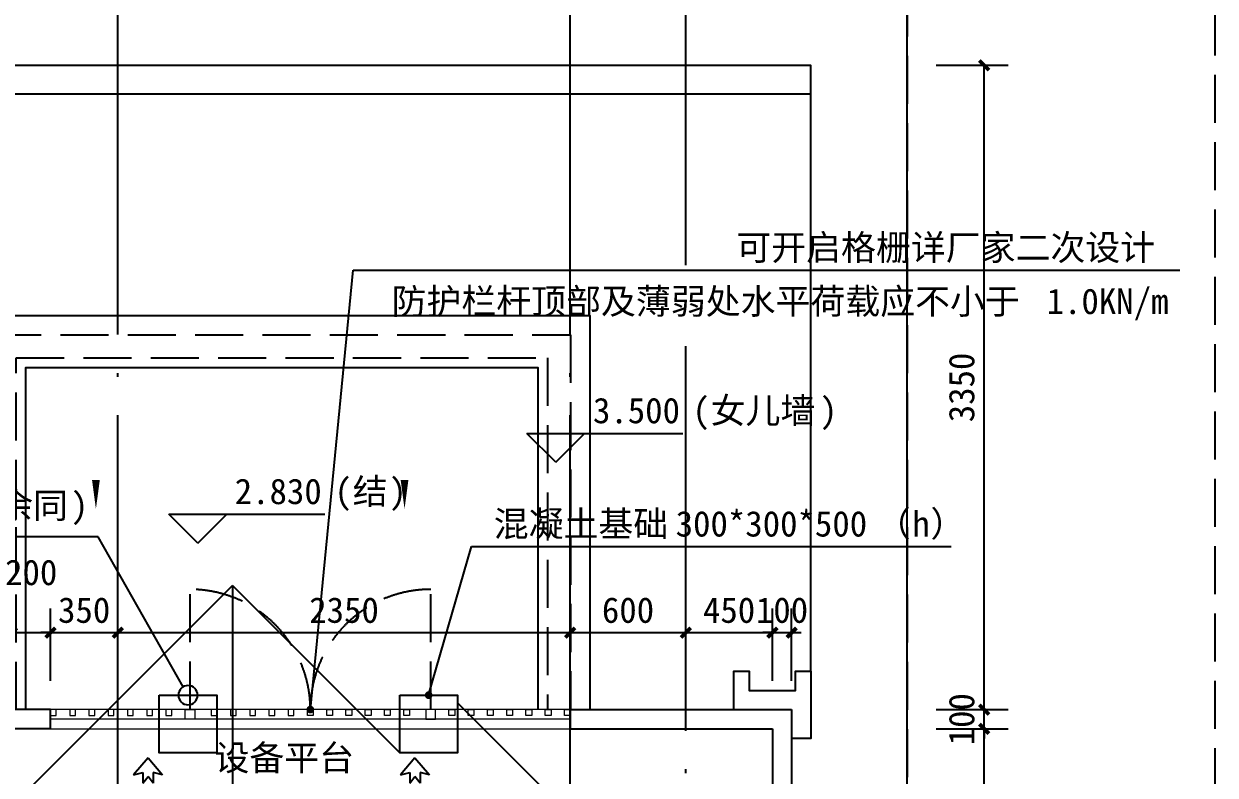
# Model space of a CAD drawing. Extents: x -10817 to 167545, y 26551 to 157048.
# Drawn here: x 67787 to 73975, y 53861 to 57767 of the extents above; entities that cross this region are included whole.
import ezdxf
from ezdxf.xclip import XClip

# ---------------------------------------------------------------- set-up
doc = ezdxf.new("R2010")
doc.units = 0
doc.header["$LTSCALE"] = 1000
doc.header["$MEASUREMENT"] = 0
doc.header["$XCLIPFRAME"] = 0
for name, pattern in [('125-北侧门头屋面$0$__DASH', [0.35, 0.25, -0.1]), ('DASH', [0.35, 0.25, -0.1]), ('DOTE', [2.42, 2, -0.2, 0.02, -0.2])]:
    doc.linetypes.add(name, pattern=pattern)
doc.layers.get('Defpoints').update_dxf_attribs({"color": 30, "linetype": 'DASH'})
for name, color, linetype in [('125-北侧门头屋面$0$A-ROOF', 241, 'Continuous'), ('125-核心筒-标准层$0$A-WALL-BLOK', 131, 'Continuous'), ('125-核心筒-标准层$0$造甲村-建筑200户型底图$0$A-FURN', 8, 'Continuous'), ('3#-夹层$0$A-ANNO-LEVL', 3, 'Continuous'), ('3#-夹层$0$A-ANNO-TEXT', 7, 'Continuous'), ('3#楼二层线脚$0$A-00-HX-113-wall-01Y$0$HRAL', 31, 'Continuous'), ('A-ANNO-DIMS', 3, 'Continuous'), ('A-ANNO-DOTE', 10, 'DOTE'), ('A-ANNO-INDX', 3, 'Continuous'), ('A-ANNO-NOTE', 3, 'Continuous'), ('A-ANNO-SYMB', 3, 'Continuous'), ('A-ANNO-TEXT', 7, 'Continuous'), ('A-DOOR', 51, 'Continuous'), ('A-DRAN', 243, 'Continuous')]:
    doc.layers.add(name, color=color, linetype=linetype)
doc.layers.add('125-核心筒-标准层$0$A-00-15-4#-PM-TF$0$00-装饰-剖', color=241, linetype='Continuous', lineweight=5)
doc.layers.add('125-核心筒-标准层$0$A-00-15-4#-PM-TF$0$00-装饰-看', color=46, linetype='Continuous', lineweight=5)
doc.styles.add('3#-夹层$0$_TCH_DIM', font='')
doc.styles.add('_TCH_DIM', font='')
doc.styles.add('_TCH_DIM_T3', font='')
doc.styles.get("Standard").update_dxf_attribs({"font": ''})
doc.styles.get('3#-夹层$0$_TCH_DIM').set_extended_font_data('SimSun')
doc.styles.get('_TCH_DIM').set_extended_font_data('SimSun')
doc.styles.get('_TCH_DIM_T3').set_extended_font_data('SimSun')
doc.styles.get('Standard').set_extended_font_data('SimSun')
doc.dimstyles.new('_TCH_ARCH&&50', dxfattribs={"dimtxt": 132.911392, "dimasz": 50, "dimexe": 125, "dimexo": 150, "dimgap": 50, "dimtad": 1, "dimdec": 0, "dimzin": 0, "dimdsep": 46, "dimtxsty": '_TCH_DIM_T3', "dimblk": 'ARCHTICK', "dimcen": 0.09, "dimclrt": 7, "dimazin": 2, "dimtfac": 1, "dimtdec": 0, "dimtix": 1, "dimtmove": 2, "dimatfit": 3, "dimfxl": 50, "dimtolj": 1, "dimtzin": 0, "dimarcsym": 0})

# ---------------------------------------------------------------- blocks, each defined once
blk = doc.blocks.new('125-核心筒-标准层$0$DDDA$C0A4D4CDB')
at = {"color": 0}
for p, q in [((193.3, 556.5), (117.4, 469)), ((193.3, 556.5), (269.2, 469)), ((117.4, 469), (166.5, 480.6)), ((166.5, 480.6), (166.5, 426.2)), ((166.5, 426.2), (193.3, 459.5)), ((220.1, 426.2), (193.3, 459.5)), ((220.1, 480.6), (220.1, 426.2)), ((269.2, 469), (220.1, 480.6)), ((75.1, 408.7), (311.5, 408.7)), ((0, 0), (0, 370)), ((0, 370), (995, 370)), ((995, 370), (995, 0)), ((995, 0), (0, 0)), ((995, 57.2), (1037.4, 57.2)), ((1037.4, 20.2), (995, 20.2)), ((1037.4, 57.2), (1037.4, 20.2))]:
    blk.add_line(p, q, dxfattribs=at)
for centre, start_param, end_param in [((75.1, 370), 0.785398, 2.356194), ((311.5, 370), 5.497787, 7.068583)]:
    blk.add_ellipse(centre, major_axis=(27.3, 27.3), ratio=1, start_param=start_param, end_param=end_param, dxfattribs=at)
blk = doc.blocks.new('125-核心筒-标准层')
at = {"layer": '125-核心筒-标准层$0$A-00-15-4#-PM-TF$0$00-装饰-剖'}
for points in [[(-1520, 8820), (-1520, 8850), (-1550, 8850), (-1550, 8820)], [(-1420, 8820), (-1420, 8850), (-1450, 8850), (-1450, 8820)], [(-1320, 8820), (-1320, 8850), (-1350, 8850), (-1350, 8820)], [(-1220, 8820), (-1220, 8850), (-1250, 8850), (-1250, 8820)], [(-1120, 8820), (-1120, 8850), (-1150, 8850), (-1150, 8820)], [(-1020, 8820), (-1020, 8850), (-1050, 8850), (-1050, 8820)], [(-920, 8820), (-920, 8850), (-950, 8850), (-950, 8820)], [(-850, 8850), (-800, 8850), (-800, 8800), (-850, 8800)], [(-685, 8820), (-685, 8850), (-715, 8850), (-715, 8820)], [(-585, 8820), (-585, 8850), (-615, 8850), (-615, 8820)], [(-485, 8820), (-485, 8850), (-515, 8850), (-515, 8820)], [(-385, 8820), (-385, 8850), (-415, 8850), (-415, 8820)], [(-285, 8820), (-285, 8850), (-315, 8850), (-315, 8820)], [(-215, 8820), (-215, 8850), (-185, 8850), (-185, 8820)], [(-115, 8820), (-115, 8850), (-85, 8850), (-85, 8820)], [(-15, 8820), (-15, 8850), (15, 8850), (15, 8820)], [(85, 8820), (85, 8850), (115, 8850), (115, 8820)], [(185, 8820), (185, 8850), (215, 8850), (215, 8820)], [(285, 8820), (285, 8850), (315, 8850), (315, 8820)], [(450, 8850), (400, 8850), (400, 8800), (450, 8800)], [(520, 8820), (520, 8850), (550, 8850), (550, 8820)], [(620, 8820), (620, 8850), (650, 8850), (650, 8820)], [(720, 8820), (720, 8850), (750, 8850), (750, 8820)], [(820, 8820), (820, 8850), (850, 8850), (850, 8820)], [(920, 8820), (920, 8850), (950, 8850), (950, 8820)], [(1020, 8820), (1020, 8850), (1050, 8850), (1050, 8820)], [(1120, 8820), (1120, 8850), (1150, 8850), (1150, 8820)]]:
    blk.add_lwpolyline(points, close=True, dxfattribs=at)
at = {"layer": '125-核心筒-标准层$0$A-00-15-4#-PM-TF$0$00-装饰-看', "color": 251}
for points in [[(1149.9, 8850), (-1550.1, 8850)], [(1149.9, 8800), (-1550.1, 8800)], [(-2300, 7300), (-2300, 8750), (2200, 8749.3), (2200, 7300)]]:
    blk.add_lwpolyline(points, dxfattribs=at)
at = {"layer": '125-核心筒-标准层$0$A-WALL-BLOK'}
for p, q in [((-1550, 8850), (-2400, 8850)), ((-1550, 8750), (-1550, 8850)), ((1149.9, 8850), (2300, 8850)), ((1149.9, 8850), (1149.9, 8750)), ((2300, 8850), (2299.8, 7600)), ((-1550, 8750), (-2300, 8750)), ((1149.9, 8750), (2200, 8750)), ((2200, 8750), (2199.8, 7600))]:
    blk.add_line(p, q, dxfattribs=at)
at = {"layer": '125-核心筒-标准层$0$造甲村-建筑200户型底图$0$A-FURN', "ltscale": 0.1, "extrusion": (0, 0, -1), "zscale": -1}
blk.add_blockref('125-核心筒-标准层$0$DDDA$C0A4D4CDB', (850, 8042), dxfattribs=at)
at = {"layer": '125-核心筒-标准层$0$造甲村-建筑200户型底图$0$A-FURN', "ltscale": 0.1, "extrusion": (0, 0, -1), "xscale": -1, "zscale": -1}
blk.add_blockref('125-核心筒-标准层$0$DDDA$C0A4D4CDB', (-150, 8042), dxfattribs=at)
blk = doc.blocks.new('3#楼二层线脚')
at = {"layer": '3#楼二层线脚$0$A-00-HX-113-wall-01Y$0$HRAL'}
blk.add_lwpolyline([(2000, 8849.2), (2000, 9050), (2080, 9050), (2080, 8950), (2320, 8950), (2320, 9050), (2400, 9050), (2400, 8700), (2300, 8700)], dxfattribs=at)
blk = doc.blocks.new('125-北侧门头屋面')
at = {"layer": '125-北侧门头屋面$0$A-ROOF', "elevation": 0}
for points in [[(2400, 9050), (2400, 12199.1), (-2150, 12199.1, 0.414214), (-2550, 11799.1), (-2550, 7300)], [(2400, 12049.1), (-2150, 12049.1, 0.414214), (-2400, 11799.1), (-2400, 7300)]]:
    blk.add_lwpolyline(points, format="xyb", dxfattribs=at)
for points in [[(-1948.7, 8849), (-1948.7, 10899.1), (1251.3, 10899.1), (1251.3, 8849)], [(-1678.7, 8849), (-1678.7, 10629.1), (981.3, 10629.1), (981.3, 8849)]]:
    blk.add_lwpolyline(points, dxfattribs=at)
at = {"layer": '125-北侧门头屋面$0$A-ROOF', "linetype": '125-北侧门头屋面$0$__DASH', "elevation": 0}
for points in [[(-1848.7, 8849), (-1848.7, 10799.1), (1151.3, 10799.1), (1151.3, 8849)], [(-1728.7, 8849), (-1728.7, 10679.1), (1031.3, 10679.1), (1031.3, 8849)]]:
    blk.add_lwpolyline(points, dxfattribs=at)
at = {"layer": '125-北侧门头屋面$0$A-ROOF'}
for points in [[(-605.3, 9494.7), (-1979.3, 8120.7)], [(-605.3, 9494.7), (-605.3, 7800)], [(-605.3, 9494.7), (264.4, 8625)], [(564.4, 8885.7), (1579.2, 7870.8)]]:
    blk.add_lwpolyline(points, dxfattribs=at)
for points in [[(-985.6, 8925), (-685.6, 8925), (-685.6, 8625), (-985.6, 8625)], [(264.4, 8925), (564.4, 8925), (564.4, 8625), (264.4, 8625)]]:
    blk.add_lwpolyline(points, close=True, dxfattribs=at)
blk = doc.blocks.new('_ArchTick')
at = {"color": 0, "linetype": 'ByBlock', "const_width": 0.4}
blk.add_lwpolyline([(-0.5, -0.5), (0.5, 0.5)], dxfattribs=at)
blk = doc.blocks.new('*D995')
at = {"layer": 'A-ANNO-DIMS', "color": 0, "lineweight": -2, "transparency": 16777216}
for p, q in [((67725, 54351.7), (67725, 54726.7)), ((67925, 54351.7), (67925, 54726.7)), ((67725, 54601.7), (67925, 54601.7))]:
    blk.add_line(p, q, dxfattribs=at)
at = {"layer": 'Defpoints', "color": 0, "transparency": 16777216}
for p in [(67925, 54601.7), (67725, 54201.7), (67925, 54201.7)]:
    blk.add_point(p, dxfattribs=at)
at = {"layer": 'A-ANNO-DIMS', "color": 0, "lineweight": -2, "transparency": 16777216, "xscale": 50, "yscale": 50, "zscale": 50, "rotation": 180}
blk.add_blockref('_ArchTick', (67725, 54601.7), dxfattribs=at)
at = {"layer": 'A-ANNO-DIMS', "color": 0, "lineweight": -2, "transparency": 16777216, "xscale": 50, "yscale": 50, "zscale": 50}
blk.add_blockref('_ArchTick', (67925, 54601.7), dxfattribs=at)
at = {"layer": 'A-ANNO-DIMS', "color": 7, "transparency": 16777216, "insert": (67825, 54914.2), "char_height": 132.91, "attachment_point": 5, "style": '_TCH_DIM_T3'}
blk.add_mtext('\\A1;200', dxfattribs=at)
blk = doc.blocks.new('*D996')
at = {"layer": 'A-ANNO-DIMS', "color": 0, "lineweight": -2, "transparency": 16777216}
for p, q in [((67925, 54351.7), (67925, 54726.7)), ((68275, 54351.7), (68275, 54726.7)), ((67925, 54601.7), (67875, 54601.7)), ((67925, 54601.7), (68275, 54601.7)), ((68275, 54601.7), (68325, 54601.7))]:
    blk.add_line(p, q, dxfattribs=at)
at = {"layer": 'Defpoints', "color": 0, "transparency": 16777216}
for p in [(68275, 54601.7), (67925, 54201.7), (68275, 54201.7)]:
    blk.add_point(p, dxfattribs=at)
at = {"layer": 'A-ANNO-DIMS', "color": 0, "lineweight": -2, "transparency": 16777216, "xscale": 50, "yscale": 50, "zscale": 50}
blk.add_blockref('_ArchTick', (67925, 54601.7), dxfattribs=at)
at = {"layer": 'A-ANNO-DIMS', "color": 0, "lineweight": -2, "transparency": 16777216, "xscale": 50, "yscale": 50, "zscale": 50, "rotation": 180}
blk.add_blockref('_ArchTick', (68275, 54601.7), dxfattribs=at)
at = {"layer": 'A-ANNO-DIMS', "color": 7, "transparency": 16777216, "insert": (68100, 54718.1), "char_height": 132.91, "attachment_point": 5, "style": '_TCH_DIM_T3'}
blk.add_mtext('\\A1;350', dxfattribs=at)
blk = doc.blocks.new('*D997')
at = {"layer": 'A-ANNO-DIMS', "color": 0, "lineweight": -2, "transparency": 16777216}
for p, q in [((68275, 54351.7), (68275, 54726.7)), ((70625, 54351.7), (70625, 54726.7)), ((68275, 54601.7), (70625, 54601.7))]:
    blk.add_line(p, q, dxfattribs=at)
at = {"layer": 'Defpoints', "color": 0, "transparency": 16777216}
for p in [(70625, 54601.7), (68275, 54201.7), (70625, 54201.7)]:
    blk.add_point(p, dxfattribs=at)
at = {"layer": 'A-ANNO-DIMS', "color": 0, "lineweight": -2, "transparency": 16777216, "xscale": 50, "yscale": 50, "zscale": 50, "rotation": 180}
blk.add_blockref('_ArchTick', (68275, 54601.7), dxfattribs=at)
at = {"layer": 'A-ANNO-DIMS', "color": 0, "lineweight": -2, "transparency": 16777216, "xscale": 50, "yscale": 50, "zscale": 50}
blk.add_blockref('_ArchTick', (70625, 54601.7), dxfattribs=at)
at = {"layer": 'A-ANNO-DIMS', "color": 7, "transparency": 16777216, "insert": (69450, 54718.1), "char_height": 132.91, "attachment_point": 5, "style": '_TCH_DIM_T3'}
blk.add_mtext('\\A1;2350', dxfattribs=at)
blk = doc.blocks.new('*D998')
at = {"layer": 'A-ANNO-DIMS', "color": 0, "lineweight": -2, "transparency": 16777216}
for p, q in [((70625, 54351.7), (70625, 54726.7)), ((71225, 54351.7), (71225, 54726.7)), ((70625, 54601.7), (71225, 54601.7))]:
    blk.add_line(p, q, dxfattribs=at)
at = {"layer": 'Defpoints', "color": 0, "transparency": 16777216}
for p in [(71225, 54601.7), (70625, 54201.7), (71225, 54201.7)]:
    blk.add_point(p, dxfattribs=at)
at = {"layer": 'A-ANNO-DIMS', "color": 0, "lineweight": -2, "transparency": 16777216, "xscale": 50, "yscale": 50, "zscale": 50, "rotation": 180}
blk.add_blockref('_ArchTick', (70625, 54601.7), dxfattribs=at)
at = {"layer": 'A-ANNO-DIMS', "color": 0, "lineweight": -2, "transparency": 16777216, "xscale": 50, "yscale": 50, "zscale": 50}
blk.add_blockref('_ArchTick', (71225, 54601.7), dxfattribs=at)
at = {"layer": 'A-ANNO-DIMS', "color": 7, "transparency": 16777216, "insert": (70925, 54718.1), "char_height": 132.91, "attachment_point": 5, "style": '_TCH_DIM_T3'}
blk.add_mtext('\\A1;600', dxfattribs=at)
blk = doc.blocks.new('*D999')
at = {"layer": 'A-ANNO-DIMS', "color": 0, "lineweight": -2, "transparency": 16777216}
for p, q in [((71225, 54351.7), (71225, 54726.7)), ((71675, 54351.7), (71675, 54726.7)), ((71225, 54601.7), (71675, 54601.7))]:
    blk.add_line(p, q, dxfattribs=at)
at = {"layer": 'Defpoints', "color": 0, "transparency": 16777216}
for p in [(71675, 54601.7), (71225, 54201.7), (71675, 54201.7)]:
    blk.add_point(p, dxfattribs=at)
at = {"layer": 'A-ANNO-DIMS', "color": 0, "lineweight": -2, "transparency": 16777216, "xscale": 50, "yscale": 50, "zscale": 50, "rotation": 180}
blk.add_blockref('_ArchTick', (71225, 54601.7), dxfattribs=at)
at = {"layer": 'A-ANNO-DIMS', "color": 0, "lineweight": -2, "transparency": 16777216, "xscale": 50, "yscale": 50, "zscale": 50}
blk.add_blockref('_ArchTick', (71675, 54601.7), dxfattribs=at)
at = {"layer": 'A-ANNO-DIMS', "color": 7, "transparency": 16777216, "insert": (71450, 54718.1), "char_height": 132.91, "attachment_point": 5, "style": '_TCH_DIM_T3'}
blk.add_mtext('\\A1;450', dxfattribs=at)
blk = doc.blocks.new('*D1000')
at = {"layer": 'A-ANNO-DIMS', "color": 0, "lineweight": -2, "transparency": 16777216}
for p, q in [((71675, 54351.7), (71675, 54726.7)), ((71775, 54351.7), (71775, 54726.7)), ((71675, 54601.7), (71625, 54601.7)), ((71675, 54601.7), (71775, 54601.7)), ((71775, 54601.7), (71825, 54601.7))]:
    blk.add_line(p, q, dxfattribs=at)
at = {"layer": 'Defpoints', "color": 0, "transparency": 16777216}
for p in [(71775, 54601.7), (71675, 54201.7), (71775, 54201.7)]:
    blk.add_point(p, dxfattribs=at)
at = {"layer": 'A-ANNO-DIMS', "color": 0, "lineweight": -2, "transparency": 16777216, "xscale": 50, "yscale": 50, "zscale": 50}
blk.add_blockref('_ArchTick', (71675, 54601.7), dxfattribs=at)
at = {"layer": 'A-ANNO-DIMS', "color": 0, "lineweight": -2, "transparency": 16777216, "xscale": 50, "yscale": 50, "zscale": 50, "rotation": 180}
blk.add_blockref('_ArchTick', (71775, 54601.7), dxfattribs=at)
at = {"layer": 'A-ANNO-DIMS', "color": 7, "transparency": 16777216, "insert": (71725, 54718.1), "char_height": 132.91, "attachment_point": 5, "style": '_TCH_DIM_T3'}
blk.add_mtext('\\A1;100', dxfattribs=at)
blk = doc.blocks.new('*D1041')
at = {"layer": 'A-ANNO-DIMS', "color": 0, "lineweight": -2, "transparency": 16777216}
for p, q in [((72525, 54101.7), (72900, 54101.7)), ((72775, 52951.7), (72775, 54101.7)), ((72525, 52951.7), (72900, 52951.7))]:
    blk.add_line(p, q, dxfattribs=at)
at = {"layer": 'Defpoints', "color": 0, "transparency": 16777216}
for p in [(72375, 54101.7), (72775, 54101.7), (72375, 52951.7)]:
    blk.add_point(p, dxfattribs=at)
at = {"layer": 'A-ANNO-DIMS', "color": 0, "lineweight": -2, "transparency": 16777216, "xscale": 50, "yscale": 50, "zscale": 50}
for p, rotation in [((72775, 54101.7), 90), ((72775, 52951.7), 270)]:
    blk.add_blockref('_ArchTick', p, dxfattribs=dict(at, rotation=rotation))
at = {"layer": 'A-ANNO-DIMS', "color": 7, "transparency": 16777216, "insert": (72658.6, 53526.7), "char_height": 132.91, "attachment_point": 5, "rotation": 90, "style": '_TCH_DIM_T3'}
blk.add_mtext('\\A1;1150', dxfattribs=at)
blk = doc.blocks.new('*D1042')
at = {"layer": 'A-ANNO-DIMS', "color": 0, "lineweight": -2, "transparency": 16777216}
for p, q in [((72775, 54201.7), (72775, 54251.7)), ((72525, 54201.7), (72900, 54201.7)), ((72775, 54101.7), (72775, 54201.7)), ((72525, 54101.7), (72900, 54101.7)), ((72775, 54101.7), (72775, 54051.7))]:
    blk.add_line(p, q, dxfattribs=at)
at = {"layer": 'Defpoints', "color": 0, "transparency": 16777216}
for p in [(72375, 54201.7), (72775, 54201.7), (72375, 54101.7)]:
    blk.add_point(p, dxfattribs=at)
at = {"layer": 'A-ANNO-DIMS', "color": 0, "lineweight": -2, "transparency": 16777216, "xscale": 50, "yscale": 50, "zscale": 50}
for p, rotation in [((72775, 54201.7), 270), ((72775, 54101.7), 90)]:
    blk.add_blockref('_ArchTick', p, dxfattribs=dict(at, rotation=rotation))
at = {"layer": 'A-ANNO-DIMS', "color": 7, "transparency": 16777216, "insert": (72658.6, 54151.7), "char_height": 132.91, "attachment_point": 5, "rotation": 90, "style": '_TCH_DIM_T3'}
blk.add_mtext('\\A1;100', dxfattribs=at)
blk = doc.blocks.new('*D1043')
at = {"layer": 'A-ANNO-DIMS', "color": 0, "lineweight": -2, "transparency": 16777216}
for p, q in [((72525, 57551.7), (72900, 57551.7)), ((72775, 54201.7), (72775, 57551.7)), ((72525, 54201.7), (72900, 54201.7))]:
    blk.add_line(p, q, dxfattribs=at)
at = {"layer": 'Defpoints', "color": 0, "transparency": 16777216}
for p in [(72375, 57551.7), (72775, 57551.7), (72375, 54201.7)]:
    blk.add_point(p, dxfattribs=at)
at = {"layer": 'A-ANNO-DIMS', "color": 0, "lineweight": -2, "transparency": 16777216, "xscale": 50, "yscale": 50, "zscale": 50}
for p, rotation in [((72775, 57551.7), 90), ((72775, 54201.7), 270)]:
    blk.add_blockref('_ArchTick', p, dxfattribs=dict(at, rotation=rotation))
at = {"layer": 'A-ANNO-DIMS', "color": 7, "transparency": 16777216, "insert": (72658.6, 55876.7), "char_height": 132.91, "attachment_point": 5, "rotation": 90, "style": '_TCH_DIM_T3'}
blk.add_mtext('\\A1;3350', dxfattribs=at)

msp = doc.modelspace()

# ---------------------------------------------------------------- linework, layer by layer
at = {"layer": '3#-夹层$0$A-ANNO-LEVL'}
for p, q in [((70549.7, 55487.9), (70399.7, 55637.9)), ((70399.7, 55637.9), (71209.9, 55637.9)), ((70549.7, 55487.9), (70699.7, 55637.9)), ((68690.4, 55067.5), (68540.4, 55217.5)), ((68540.4, 55217.5), (69350.5, 55217.5)), ((68690.4, 55067.5), (68840.4, 55217.5))]:
    msp.add_line(p, q, dxfattribs=at)
at = {"layer": 'A-ANNO-DOTE'}
for points in [[(68275, 44051.7), (68275, 59150.8)], [(70625, 44051.7), (70625, 59150.8)], [(71225, 49251.7), (71225, 59150.8)]]:
    msp.add_lwpolyline(points, dxfattribs=at)
at = {"layer": 'A-ANNO-INDX'}
for p, q in [((68172.4, 55099.9), (65048.4, 55099.9)), ((68614.7, 54320.2), (68172.4, 55099.9))]:
    msp.add_line(p, q, dxfattribs=at)
msp.add_lwpolyline([(68689.4, 54276.7, 1), (68589.4, 54276.7, 1)], format="xyb", close=True, dxfattribs=at)
at = {"layer": 'A-ANNO-NOTE'}
for p, q in [((69275, 54201.7), (69497.3, 56485.7)), ((69497.3, 56485.7), (73791.5, 56485.7)), ((69889.4, 54276.7), (70111.7, 55048.9)), ((70111.7, 55048.9), (72602.9, 55048.9))]:
    msp.add_line(p, q, dxfattribs=at)
at = {"layer": 'A-ANNO-NOTE', "const_width": 20}
for points in [[(69886.6, 54267.1, 1), (69892.2, 54286.3, 1)], [(69274, 54191.7, 1), (69275.9, 54211.6, 1)]]:
    msp.add_lwpolyline(points, format="xyb", close=True, dxfattribs=at)
at = {"layer": 'A-ANNO-SYMB'}
msp.add_lwpolyline([(72375, 44851.7), (72375, 51345), (72270, 51383.2), (72480, 51420.2), (72375, 51457.5), (72375, 57950.8)], dxfattribs=at)
at = {"layer": 'A-DOOR', "linetype": 'DASH'}
for points in [[(68650, 54201.7), (68650, 54826.7, -0.414214), (69275, 54201.7)], [(69900, 54201.7), (69900, 54826.7, 0.414214), (69275, 54201.7)]]:
    msp.add_lwpolyline(points, format="xyb", dxfattribs=at)
at = {"layer": 'A-DRAN'}
for points in [[(68161.1, 55594.6, 0, 0, 0), (68161.1, 55244.6, 0, 40, 0), (68161.1, 55394.6, 0, 0, 0)], [(69764.2, 55594.6, 0, 0, 0), (69764.2, 55244.6, 0, 40, 0), (69764.2, 55394.6, 0, 0, 0)]]:
    msp.add_lwpolyline(points, format="xyseb", dxfattribs=at)
at = {"layer": 'Defpoints'}
for points in [[(64975, 43251.7), (73975, 43251.7), (73975, 59550.8), (64975, 59550.8)], [(66575, 57950.8), (72375, 57950.8), (72375, 44851.7), (66575, 44851.7)]]:
    msp.add_lwpolyline(points, close=True, dxfattribs=at)

# ---------------------------------------------------------------- block references
msp.add_blockref('125-北侧门头屋面', (69475, 45351.7))
ref = msp.add_blockref('3#楼二层线脚', (69475, 45351.7))
XClip(ref).set_block_clipping_path([(-2900.0109886621, -500), (2900.0109886621, 12599.0639831296)])
ref = msp.add_blockref('125-核心筒-标准层', (69475, 45351.7))
XClip(ref).set_block_clipping_path([(-2899.9999309191, -500), (2900.0220464051, 12599.0639831296)])

# ---------------------------------------------------------------- texts
at = {"layer": '3#-夹层$0$A-ANNO-TEXT', "color": 7, "style": '3#-夹层$0$_TCH_DIM'}
for s, height, p in [('3.500', 132.91, (70743, 55690.4)), ('(', 132.9, (71259.9, 55690.4)), ('女儿墙', 132.91, (71354.4, 55690.4)), (')', 132.9, (71921.5, 55690.4)), ('2.830', 132.91, (68882.1, 55270)), ('(', 132.9, (69400.5, 55270)), ('结', 132.9, (69495, 55270)), (')', 132.9, (69684, 55270))]:
    msp.add_text(s, height=height, dxfattribs=at).set_placement(p)
at = {"layer": 'A-ANNO-TEXT', "color": 7, "style": '_TCH_DIM'}
for s, height, p in [('可开启格栅详厂家二次设计', 132.911, (71487.6, 56538.2)), ('防护栏杆顶部及薄弱处水平荷载应不小于', 132.911, (69697, 56258.2)), ('1.0KN/m', 132.91, (73099.5, 56258.2)), ('余同', 132.91, (67652.8, 55196.8)), (')', 132.9, (68030.9, 55196.8)), ('混凝土基础', 132.91, (70227.4, 55101.4)), ('300*300*500', 132.911, (71172.6, 55101.4)), ('（', 132.9, (72212.2, 55101.4)), ('h', 132.9, (72401.3, 55101.4)), ('）', 132.9, (72495.8, 55101.4))]:
    msp.add_text(s, height=height, dxfattribs=at).set_placement(p)
at = {"layer": 'A-ANNO-TEXT'}
msp.add_text('设备平台', height=132.91, dxfattribs=at).set_placement((68777.3, 53884.9))

# ---------------------------------------------------------------- dimensions: what is measured, and where the dimension line sits
at = {"layer": 'A-ANNO-DIMS'}
for p1, p2, distance, picture, middle in [((72375, 54201.7), (72375, 57551.7), -400, '*D1043', (72658.6, 55876.7)), ((67925, 54201.7), (68275, 54201.7), 400, '*D996', (68100, 54718.1)), ((68275, 54201.7), (70625, 54201.7), 400, '*D997', (69450, 54718.1)), ((70625, 54201.7), (71225, 54201.7), 400, '*D998', (70925, 54718.1)), ((71225, 54201.7), (71675, 54201.7), 400, '*D999', (71450, 54718.1)), ((71675, 54201.7), (71775, 54201.7), 400, '*D1000', (71725, 54718.1)), ((72375, 54101.7), (72375, 54201.7), -400, '*D1042', (72658.6, 54151.7)), ((72375, 52951.7), (72375, 54101.7), -400, '*D1041', (72658.6, 53526.7))]:
    dim = msp.add_aligned_dim(p1=p1, p2=p2, distance=distance, dimstyle='_TCH_ARCH&&50', dxfattribs=at)
    dim.commit()
    dim.dimension.update_dxf_attribs({"geometry": picture, "text_midpoint": middle})
dim = msp.add_linear_dim(base=(67925, 54601.7), p1=(67725, 54201.7), p2=(67925, 54201.7), angle=0.00001, dimstyle='_TCH_ARCH&&50', dxfattribs=at)
dim.commit()
dim.dimension.update_dxf_attribs({"geometry": '*D995', "text_midpoint": (67825, 54914.2), "dimtype": 129})

doc.saveas('drawing.dxf')
